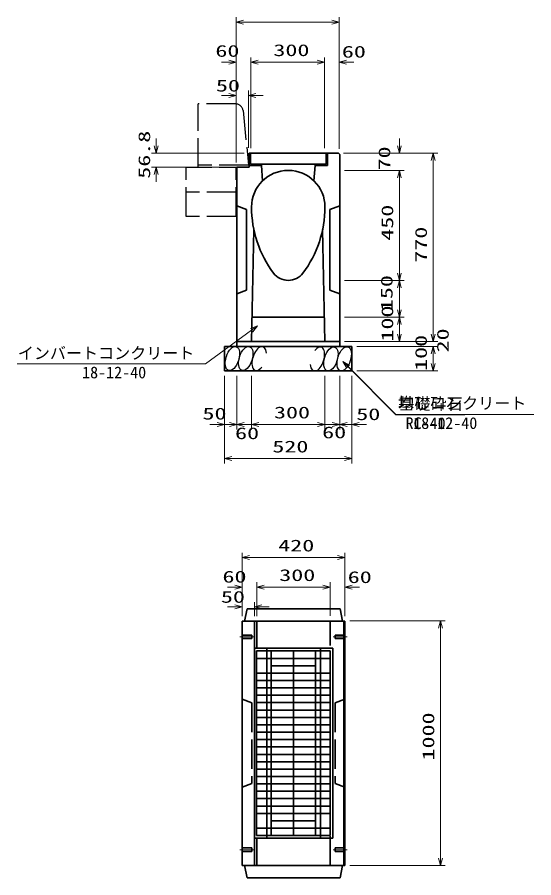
# Model space of a CAD drawing. Units: millimetres on the paper. Extents: x 0 to 841, y 0 to 594.
# Drawn here: x 422.6 to 528.1, y 327.3 to 503.2 of the extents above; entities that cross this region are included whole.
import ezdxf
from ezdxf.enums import TextEntityAlignment as Align

# ---------------------------------------------------------------- set-up
doc = ezdxf.new("R2010")
doc.units = ezdxf.units.MM
doc.linetypes.add('DASHED', pattern=[7.5, 6, -1.5])
doc.linetypes.add('USER1', pattern=[18.5, 12, -1.5, 3.5, -1.5])
for name, color, linetype, lineweight in [('D-BMK（構造物基準線）', 2, 'USER1', 18), ('D-STR-DIM（寸法）', 7, 'Continuous', 13), ('D-STR-HTXT(均しCON-旗)', 7, 'Continuous', 13), ('D-STR-HTXT(基礎砕石-旗)', 7, 'Continuous', 13), ('D-STR-HTXT（旗上げ）', 7, 'Continuous', 13), ('D-STR-STRF(グリ)', 7, 'Continuous', 25), ('D-STR-STRF(歩車)', 7, 'DASHED', 25), ('D-STR（構造物）', 1, 'Continuous', 35)]:
    doc.layers.add(name, color=color, linetype=linetype, lineweight=lineweight)
doc.styles.add('ＭＳ ゴシック', font='')
doc.styles.get('ＭＳ ゴシック').set_extended_font_data('MS Gothic')

# ---------------------------------------------------------------- blocks, each defined once
blk = doc.blocks.new('_Open30')
at = {"color": 7, "linetype": 'Continuous', "lineweight": 13}
for p, q in [((-1, 0.2679), (0, 0)), ((0, 0), (-1, -0.2679)), ((0, 0), (-1, 0))]:
    blk.add_line(p, q, dxfattribs=at)

msp = doc.modelspace()

# ---------------------------------------------------------------- linework, layer by layer
at = {"layer": 'D-BMK（構造物基準線）'}
for p, q in [((468.032, 376.527), (470.881, 376.527)), ((489.956, 376.527), (487.106, 376.527)), ((468.032, 333.027), (470.881, 333.027)), ((489.956, 333.027), (487.106, 333.027))]:
    msp.add_line(p, q, dxfattribs=at)
at = {"layer": 'D-STR-DIM（寸法）'}
for p, q in [((467.295, 495.04), (467.295, 503.249)), ((468.795, 502.249), (486.795, 502.249)), ((488.295, 495.04), (488.295, 503.249)), ((467.295, 473.508), (467.295, 495.04)), ((470.295, 476.498), (470.295, 495.04)), ((470.295, 476.498), (470.295, 495.04)), ((485.295, 476.503), (485.295, 495.04)), ((485.295, 476.503), (485.295, 495.04)), ((488.295, 476.308), (488.295, 495.04)), ((465.795, 494.04), (464.295, 494.04)), ((471.795, 494.04), (473.295, 494.04)), ((471.795, 494.04), (483.795, 494.04)), ((483.795, 494.04), (482.295, 494.04)), ((489.795, 494.04), (491.295, 494.04)), ((467.295, 473.508), (467.295, 488.231)), ((469.795, 476.508), (469.795, 488.231)), ((465.795, 487.231), (464.295, 487.231)), ((471.295, 487.231), (472.795, 487.231)), ((450.96, 476.933), (450.96, 478.433)), ((500.612, 476.933), (500.612, 478.433)), ((468.92, 475.433), (449.96, 475.433)), ((489.17, 475.433), (508.497, 475.433)), ((489.17, 475.433), (501.612, 475.433)), ((507.497, 438.425), (507.497, 473.933)), ((466.42, 472.593), (449.96, 472.593)), ((489.42, 471.925), (501.612, 471.925)), ((489.42, 471.925), (501.612, 471.925)), ((450.96, 471.093), (450.96, 469.593)), ((500.612, 450.927), (500.612, 470.425)), ((500.612, 470.425), (500.612, 468.925)), ((489.42, 449.427), (501.612, 449.427)), ((489.42, 449.427), (501.612, 449.427)), ((500.612, 443.427), (500.612, 447.927)), ((489.42, 441.927), (501.612, 441.927)), ((489.42, 441.927), (501.612, 441.927)), ((500.612, 438.427), (500.612, 440.427)), ((507.497, 438.425), (507.497, 439.925)), ((489.42, 436.927), (501.612, 436.927)), ((489.42, 436.925), (508.497, 436.925)), ((489.42, 436.925), (508.497, 436.925)), ((491.92, 435.925), (508.497, 435.925)), ((491.92, 435.925), (508.497, 435.925)), ((507.497, 432.425), (507.497, 434.425)), ((507.497, 434.425), (507.497, 432.925)), ((464.92, 429.925), (464.92, 418.958)), ((467.42, 429.925), (467.42, 418.958)), ((467.42, 429.925), (467.42, 418.958)), ((470.42, 429.925), (470.42, 418.958)), ((470.42, 429.925), (470.42, 418.958)), ((485.42, 429.925), (485.42, 418.958)), ((485.42, 429.925), (485.42, 418.958)), ((488.42, 429.925), (488.42, 418.958)), ((488.42, 429.925), (488.42, 418.958)), ((490.92, 429.925), (490.92, 418.958)), ((491.92, 430.925), (508.497, 430.925)), ((463.42, 419.958), (461.92, 419.958)), ((465.92, 419.958), (464.42, 419.958)), ((464.92, 418.958), (464.92, 411.993)), ((468.92, 419.958), (470.42, 419.958)), ((471.92, 419.958), (473.42, 419.958)), ((471.92, 419.958), (483.92, 419.958)), ((483.92, 419.958), (482.42, 419.958)), ((486.92, 419.958), (485.42, 419.958)), ((489.92, 419.958), (491.42, 419.958)), ((490.92, 418.958), (490.92, 411.993)), ((492.42, 419.958), (493.92, 419.958)), ((466.42, 412.993), (489.42, 412.993)), ((468.494, 387.704), (468.494, 393.754)), ((469.994, 392.754), (487.994, 392.754)), ((489.494, 387.734), (489.494, 393.754)), ((468.494, 380.807), (468.494, 387.704)), ((471.494, 380.859), (471.494, 387.704)), ((471.494, 380.807), (471.494, 387.704)), ((486.494, 380.874), (486.494, 387.704)), ((486.494, 380.844), (486.494, 387.704)), ((489.494, 380.777), (489.494, 387.704)), ((466.994, 386.704), (465.494, 386.704)), ((472.994, 386.704), (474.494, 386.704)), ((472.994, 386.704), (484.994, 386.704)), ((484.994, 386.704), (483.494, 386.704)), ((490.994, 386.704), (492.494, 386.704)), ((490.494, 379.807), (509.997, 379.807)), ((508.997, 331.307), (508.997, 378.307)), ((490.494, 329.807), (509.997, 329.807))]:
    msp.add_line(p, q, dxfattribs=at)
at = {"layer": 'D-STR-HTXT(均しCON-旗)'}
msp.add_lwpolyline([(528.068, 421.978), (499.86, 421.978), (490.137, 431.795)], dxfattribs=at)
at = {"layer": 'D-STR-HTXT(基礎砕石-旗)'}
msp.add_lwpolyline([(513.964, 421.953), (499.86, 421.953), (490.137, 431.769)], dxfattribs=at)
at = {"layer": 'D-STR-HTXT（旗上げ）'}
for p, q in [((468.494, 380.777), (468.494, 383.661)), ((470.994, 380.777), (470.994, 383.661)), ((466.994, 382.661), (465.494, 382.661)), ((472.494, 382.661), (473.994, 382.661))]:
    msp.add_line(p, q, dxfattribs=at)
msp.add_lwpolyline([(422.555, 432.339), (460.999, 432.339), (470.429, 439.248)], dxfattribs=at)
at = {"layer": 'D-STR-STRF(グリ)'}
for centre, major_axis in [((466.514, 433.449), (0.79, 2.421)), ((469.236, 433.449), (0.79, 2.421)), ((486.624, 433.368), (-0.771, -2.427)), ((489.345, 433.39), (-0.771, -2.427))]:
    msp.add_ellipse(centre, major_axis=major_axis, ratio=0.5139, dxfattribs=at)
for centre, major_axis in [((471.976, 433.449), (0.79, 2.421)), ((483.883, 433.346), (-0.771, -2.427))]:
    msp.add_ellipse(centre, major_axis=major_axis, ratio=0.5139, start_param=5.3575563, end_param=10.3750652, dxfattribs=at)
at = {"layer": 'D-STR-STRF(歩車)'}
for p, q in [((459.545, 472.508), (459.545, 485.508)), ((467.187, 485.508), (459.545, 485.508)), ((468.68, 484.157), (469.795, 473.008)), ((469.795, 472.508), (457.045, 472.508)), ((457.045, 462.508), (457.045, 472.508)), ((469.795, 473.008), (459.545, 473.008)), ((467.295, 462.508), (467.295, 472.508)), ((467.295, 467.508), (457.045, 467.508)), ((467.295, 462.508), (457.045, 462.508))]:
    msp.add_line(p, q, dxfattribs=at)
msp.add_arc((467.187, 484.008), 1.5, 5.71077, 89.99998, dxfattribs=at)
at = {"layer": 'D-STR（構造物）'}
for p, q in [((488.17, 475.433), (469.92, 475.433)), ((469.92, 475.433), (469.92, 472.593)), ((470.22, 475.433), (470.22, 473.233)), ((485.636, 475.433), (485.636, 473.233)), ((485.936, 475.433), (485.936, 472.933)), ((488.17, 475.433), (488.42, 475.183)), ((488.42, 475.183), (488.42, 435.925)), ((469.92, 472.593), (467.42, 472.593)), ((467.42, 472.593), (467.42, 435.925)), ((469.92, 472.933), (472.42, 472.933)), ((470.22, 473.233), (472.42, 473.233)), ((485.636, 473.233), (470.22, 473.233)), ((472.42, 473.233), (472.42, 472.933)), ((472.42, 472.933), (472.67, 469.781)), ((483.436, 472.933), (483.17, 469.781)), ((483.436, 473.233), (483.436, 472.933)), ((485.936, 472.933), (483.436, 472.933)), ((467.42, 464.656), (469.42, 463.906)), ((486.42, 463.906), (488.42, 464.656)), ((469.42, 447.406), (469.42, 463.906)), ((486.42, 447.406), (486.42, 463.906)), ((470.42, 436.925), (470.895, 459.826)), ((484.943, 459.826), (485.42, 436.925)), ((467.42, 446.656), (469.42, 447.406)), ((486.42, 447.406), (488.42, 446.656)), ((470.524, 441.925), (485.316, 441.925)), ((467.42, 436.925), (488.42, 436.925)), ((464.92, 435.925), (490.92, 435.925)), ((464.92, 435.925), (464.92, 430.925)), ((490.92, 435.925), (490.92, 430.925)), ((464.92, 430.925), (490.92, 430.925)), ((469.494, 382.277), (468.994, 379.777)), ((488.494, 382.277), (469.494, 382.277)), ((488.994, 379.777), (488.494, 382.277)), ((468.494, 379.777), (468.494, 329.777)), ((489.494, 379.777), (468.494, 379.777)), ((470.994, 379.777), (470.994, 329.777)), ((489.244, 379.777), (489.244, 329.777)), ((489.494, 379.777), (489.494, 329.777)), ((471.024, 374.208), (487.024, 374.208)), ((471.024, 335.358), (471.024, 374.208)), ((471.46, 373.661), (486.46, 373.661)), ((471.46, 335.911), (471.46, 373.661)), ((473.524, 335.358), (473.524, 374.208)), ((474.46, 335.911), (474.46, 373.661)), ((478.994, 373.661), (478.994, 335.911)), ((483.46, 373.661), (483.46, 335.911)), ((484.524, 374.208), (484.524, 335.358)), ((486.46, 373.661), (486.46, 335.911)), ((487.024, 374.208), (487.024, 335.358)), ((471.46, 372.151), (486.46, 372.151)), ((483.46, 370.641), (474.46, 370.641)), ((471.46, 369.131), (486.46, 369.131)), ((471.46, 367.621), (486.46, 367.621)), ((471.46, 366.111), (486.46, 366.111)), ((471.46, 364.601), (486.46, 364.601)), ((471.46, 363.091), (486.46, 363.091)), ((471.46, 361.581), (486.46, 361.581)), ((471.46, 360.071), (486.46, 360.071)), ((471.46, 358.561), (486.46, 358.561)), ((471.46, 357.051), (486.46, 357.051)), ((471.46, 355.541), (486.46, 355.541)), ((471.46, 354.031), (486.46, 354.031)), ((471.46, 352.521), (486.46, 352.521)), ((471.46, 351.011), (486.46, 351.011)), ((471.46, 349.501), (486.46, 349.501)), ((471.46, 347.991), (486.46, 347.991)), ((471.46, 346.481), (486.46, 346.481)), ((471.46, 344.971), (486.46, 344.971)), ((471.46, 343.461), (486.46, 343.461)), ((471.46, 341.951), (486.46, 341.951)), ((471.46, 340.441), (486.46, 340.441)), ((483.46, 338.931), (474.46, 338.931)), ((471.46, 337.421), (486.46, 337.421)), ((487.024, 335.358), (471.024, 335.358)), ((486.46, 335.911), (471.46, 335.911)), ((489.494, 329.777), (468.494, 329.777)), ((468.994, 329.777), (469.494, 327.277)), ((488.494, 327.277), (488.994, 329.777)), ((488.494, 327.277), (469.494, 327.277))]:
    msp.add_line(p, q, dxfattribs=at)
at = {"layer": 'D-STR（構造物）', "linetype": 'DASHED'}
for p, q in [((471.494, 374.246), (471.494, 379.777)), ((486.494, 329.777), (486.494, 379.777)), ((468.494, 376.877), (470.494, 376.877)), ((470.494, 376.177), (470.494, 376.877)), ((487.494, 376.177), (487.494, 376.877)), ((489.494, 376.877), (487.494, 376.877)), ((468.494, 376.177), (470.494, 376.177)), ((489.494, 376.177), (487.494, 376.177)), ((468.494, 363.777), (470.494, 363.027)), ((470.494, 363.027), (470.494, 346.527)), ((489.494, 363.777), (487.494, 363.027)), ((487.494, 363.027), (487.494, 346.527)), ((468.494, 345.777), (470.494, 346.527)), ((489.494, 345.777), (487.494, 346.527)), ((471.494, 335.401), (471.494, 329.777)), ((468.494, 333.377), (470.494, 333.377)), ((468.494, 332.677), (470.494, 332.677)), ((470.494, 333.377), (470.494, 332.677)), ((487.494, 333.377), (487.494, 332.677)), ((489.494, 333.377), (487.494, 333.377)), ((489.494, 332.677), (487.494, 332.677))]:
    msp.add_line(p, q, dxfattribs=at)
at = {"layer": 'D-STR（構造物）'}
for centre, radius, start, end in [((477.92, 464.425), 7.5, 0, 180), ((492.92, 464.425), 22.5, 180, 216.8699), ((462.92, 464.425), 22.5, 323.1301, 0), ((477.92, 453.175), 3.75, 216.86989, 323.1301)]:
    msp.add_arc(centre, radius, start, end, dxfattribs=at)

# ---------------------------------------------------------------- block references
at = {"layer": 'D-STR-DIM（寸法）', "xscale": 1.5, "yscale": 1.5}
for p, rotation in [((467.295, 502.249), 180), ((470.295, 494.04), 180), ((470.295, 494.04), 180), ((488.295, 494.04), 180), ((469.795, 487.231), 180), ((450.96, 475.433), 270), ((500.612, 475.433), 270), ((507.497, 475.433), 90), ((450.96, 472.593), 90), ((500.612, 471.925), 90), ((500.612, 471.925), 90), ((500.612, 449.427), 270), ((500.612, 449.427), 90), ((500.612, 441.927), 270), ((500.612, 441.927), 90), ((500.612, 436.927), 270), ((507.497, 436.925), 270), ((507.497, 436.925), 270), ((507.497, 435.925), 90), ((507.497, 435.925), 90), ((507.497, 430.925), 270), ((467.42, 419.958), 180), ((470.42, 419.958), 180), ((470.42, 419.958), 180), ((488.42, 419.958), 180), ((490.92, 419.958), 180), ((464.92, 412.993), 180), ((468.494, 392.754), 180), ((471.494, 386.704), 180), ((471.494, 386.704), 180), ((489.494, 386.704), 180), ((508.997, 379.807), 90), ((508.997, 329.807), 270)]:
    msp.add_blockref('_Open30', p, dxfattribs=dict(at, rotation=rotation))
for p in [(488.295, 502.249), (467.295, 494.04), (485.295, 494.04), (485.295, 494.04), (467.295, 487.231), (464.92, 419.958), (467.42, 419.958), (485.42, 419.958), (485.42, 419.958), (488.42, 419.958), (490.92, 412.993), (489.494, 392.754), (468.494, 386.704), (486.494, 386.704), (486.494, 386.704)]:
    msp.add_blockref('_Open30', p, dxfattribs=at)
at = {"layer": 'D-STR-HTXT(均しCON-旗)', "xscale": 1.5, "yscale": 1.5, "rotation": 134.72505}
msp.add_blockref('_Open30', (489.081, 432.861), dxfattribs=at)
at = {"layer": 'D-STR-HTXT(基礎砕石-旗)', "xscale": 1.5, "yscale": 1.5, "rotation": 134.72505}
msp.add_blockref('_Open30', (489.081, 432.835), dxfattribs=at)
at = {"layer": 'D-STR-HTXT（旗上げ）', "xscale": 1.5, "yscale": 1.5}
for p, rotation in [((471.639, 440.134), 36.22839), ((470.994, 382.661), 180)]:
    msp.add_blockref('_Open30', p, dxfattribs=dict(at, rotation=rotation))
msp.add_blockref('_Open30', (468.494, 382.661), dxfattribs=at)

# ---------------------------------------------------------------- texts
at = {"layer": 'D-STR-DIM（寸法）', "style": 'ＭＳ ゴシック', "width": 1.5}
for s, p in [('60', (463.03, 494.434)), ('300', (474.878, 494.578)), ('60', (488.864, 494.264)), ('50', (463.144, 487.333)), ('50', (460.394, 420.264)), ('300', (475.003, 420.496)), ('50', (491.812, 420.145)), ('60', (467.052, 416.252)), ('60', (484.842, 416.424)), ('520', (474.67, 413.53)), ('420', (475.869, 393.291)), ('60', (464.479, 386.922)), ('300', (476.077, 387.241)), ('60', (490.063, 386.828))]:
    msp.add_text(s, height=2.405, dxfattribs=at).set_placement(p, align=Align.BOTTOM_LEFT)
for s, p in [('56.8', (450.423, 470.221)), ('70', (499.471, 471.923)), ('450', (500.075, 457.551)), ('770', (506.96, 453.054)), ('150', (499.945, 443.151)), ('100', (500.075, 436.927)), ('20', (511.412, 434.707)), ('100', (506.96, 430.925)), ('1000', (508.46, 351.266))]:
    msp.add_text(s, height=2.405, rotation=90, dxfattribs=at).set_placement(p, align=Align.BOTTOM_LEFT)
at = {"layer": 'D-STR-HTXT(均しCON-旗)', "style": 'ＭＳ ゴシック'}
for s, p in [('均しコンクリート', (500.308, 422.39)), ('18-12-40', (503.441, 418.328))]:
    msp.add_text(s, height=2.405, dxfattribs=at).set_placement(p, align=Align.BOTTOM_LEFT)
at = {"layer": 'D-STR-HTXT(基礎砕石-旗)', "style": 'ＭＳ ゴシック'}
for s, p in [('基礎砕石', (500.395, 422.289)), ('RC-40', (501.883, 418.303))]:
    msp.add_text(s, height=2.405, dxfattribs=at).set_placement(p, align=Align.BOTTOM_LEFT)
at = {"layer": 'D-STR-HTXT（旗上げ）', "style": 'ＭＳ ゴシック'}
for s, p in [('インバートコンクリート', (422.663, 432.635)), ('18-12-40', (435.805, 428.689))]:
    msp.add_text(s, height=2.405, dxfattribs=at).set_placement(p, align=Align.BOTTOM_LEFT)
at = {"layer": 'D-STR-HTXT（旗上げ）', "style": 'ＭＳ ゴシック', "width": 1.5}
msp.add_text('50', height=2.405, dxfattribs=at).set_placement((464.162, 382.795), align=Align.BOTTOM_LEFT)

doc.saveas('drawing.dxf')
